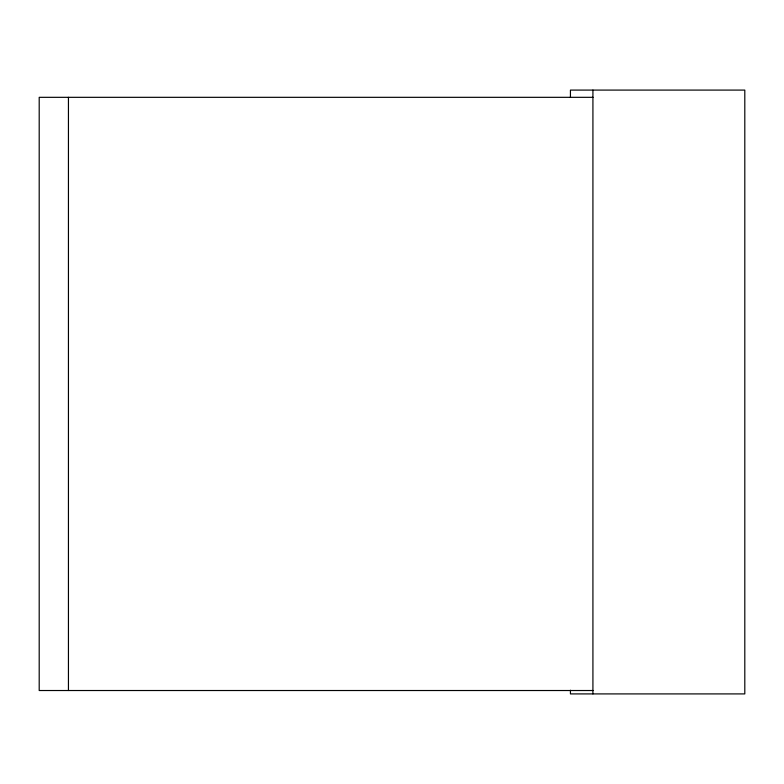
<?xml version="1.0" encoding="UTF-8"?>
<svg xmlns="http://www.w3.org/2000/svg" width="784" height="784" viewBox="0 0 784 784"><rect width="100%" height="100%" fill="white"/><g stroke="black" fill="none" stroke-linecap="round" stroke-linejoin="round"><path stroke-width="1.18" d="M593.037 97.324L39.2 97.324L39.2 690.518L593.037 690.518M592.92 90.091L592.92 693.909M570.438 97.441L570.438 90.091L744.8 90.091L744.8 693.909L570.438 693.909L570.438 690.234M68.443 97.324L68.443 690.518"/></g></svg>
